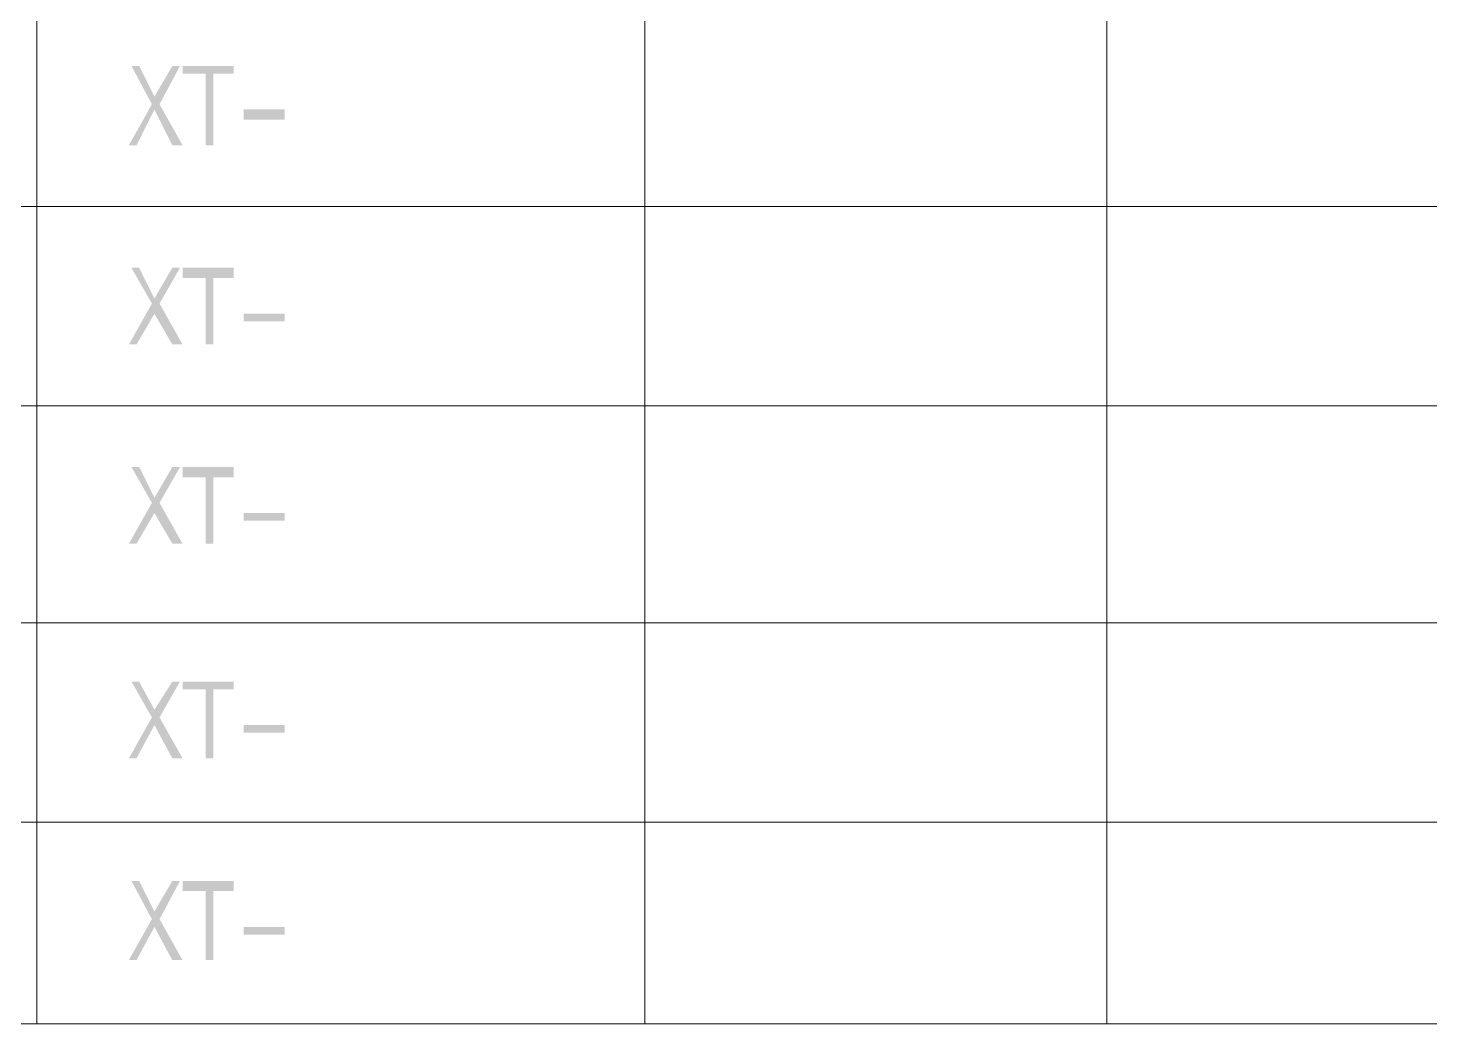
# Model space of a CAD drawing. Extents: x 457 to 4918, y -67 to 391.
# Drawn here: x 2766.1 to 2828.8, y 138.6 to 183.2 of the extents above; entities that cross this region are included whole.
import ezdxf

# ---------------------------------------------------------------- set-up
doc = ezdxf.new("R2010")
doc.units = 0
doc.header["$LTSCALE"] = 40
doc.header["$MEASUREMENT"] = 0
doc.layers.get('0').update_dxf_attribs({"linetype": 'CONTINUOUS'})

msp = doc.modelspace()

# ---------------------------------------------------------------- hatches: boundary and pattern name
h = msp.add_hatch(color=0)
h.dxf.hatch_style = 2
h.paths.add_polyline_path([(2773.001, 177.965), (2772.544, 177.965), (2771.744, 179.565), (2770.944, 177.965), (2770.601, 177.965), (2771.63, 179.794), (2770.715, 181.509), (2771.058, 181.509), (2771.744, 180.137), (2772.544, 181.509), (2772.887, 181.509), (2771.973, 179.794)])
h = msp.add_hatch(color=0)
h.dxf.hatch_style = 2
h.paths.add_polyline_path([(2774.373, 177.965), (2774.03, 177.965), (2774.03, 181.166), (2773.001, 181.166), (2773.001, 181.509), (2775.287, 181.509), (2775.287, 181.166), (2774.373, 181.166)])
h = msp.add_hatch(color=0)
h.dxf.hatch_style = 2
h.paths.add_polyline_path([(2775.744, 179.565), (2775.744, 179.108), (2777.573, 179.108), (2777.573, 179.565)])
h = msp.add_hatch(color=0)
h.dxf.hatch_style = 2
h.paths.add_polyline_path([(2773.001, 169.05), (2772.544, 169.05), (2771.744, 170.421), (2770.944, 169.05), (2770.601, 169.05), (2771.63, 170.879), (2770.715, 172.479), (2771.058, 172.479), (2771.744, 171.107), (2772.544, 172.479), (2772.887, 172.479), (2771.973, 170.879)])
h = msp.add_hatch(color=0)
h.dxf.hatch_style = 2
h.paths.add_polyline_path([(2774.373, 169.05), (2774.03, 169.05), (2774.03, 172.022), (2773.001, 172.022), (2773.001, 172.479), (2775.287, 172.479), (2775.287, 172.022), (2774.373, 172.022)])
h = msp.add_hatch(color=0)
h.dxf.hatch_style = 2
h.paths.add_polyline_path([(2775.744, 170.421), (2775.744, 170.079), (2777.573, 170.079), (2777.573, 170.421)])
h = msp.add_hatch(color=0)
h.dxf.hatch_style = 2
h.paths.add_polyline_path([(2773.001, 160.134), (2772.544, 160.134), (2771.744, 161.506), (2770.944, 160.134), (2770.601, 160.134), (2771.63, 161.963), (2770.715, 163.563), (2771.058, 163.563), (2771.744, 162.192), (2772.544, 163.563), (2772.887, 163.563), (2771.973, 161.963)])
h = msp.add_hatch(color=0)
h.dxf.hatch_style = 2
h.paths.add_polyline_path([(2774.373, 160.134), (2774.03, 160.134), (2774.03, 163.106), (2773.001, 163.106), (2773.001, 163.563), (2775.287, 163.563), (2775.287, 163.106), (2774.373, 163.106)])
h = msp.add_hatch(color=0)
h.dxf.hatch_style = 2
h.paths.add_polyline_path([(2775.744, 161.506), (2775.744, 161.163), (2777.573, 161.163), (2777.573, 161.506)])
h = msp.add_hatch(color=0)
h.dxf.hatch_style = 2
h.paths.add_polyline_path([(2773.001, 150.533), (2772.544, 150.533), (2771.744, 152.019), (2770.944, 150.533), (2770.601, 150.533), (2771.63, 152.362), (2770.715, 153.962), (2771.058, 153.962), (2771.744, 152.705), (2772.544, 153.962), (2772.887, 153.962), (2771.973, 152.362)])
h = msp.add_hatch(color=0)
h.dxf.hatch_style = 2
h.paths.add_polyline_path([(2774.373, 150.533), (2774.03, 150.533), (2774.03, 153.619), (2773.001, 153.619), (2773.001, 153.962), (2775.287, 153.962), (2775.287, 153.619), (2774.373, 153.619)])
h = msp.add_hatch(color=0)
h.dxf.hatch_style = 2
h.paths.add_polyline_path([(2775.744, 152.019), (2775.744, 151.676), (2777.573, 151.676), (2777.573, 152.019)])
h = msp.add_hatch(color=0)
h.dxf.hatch_style = 2
h.paths.add_polyline_path([(2773.001, 141.504), (2772.544, 141.504), (2771.744, 142.989), (2770.944, 141.504), (2770.601, 141.504), (2771.63, 143.332), (2770.715, 145.047), (2771.058, 145.047), (2771.744, 143.675), (2772.544, 145.047), (2772.887, 145.047), (2771.973, 143.332)])
h = msp.add_hatch(color=0)
h.dxf.hatch_style = 2
h.paths.add_polyline_path([(2774.373, 141.504), (2774.03, 141.504), (2774.03, 144.59), (2773.001, 144.59), (2773.001, 145.047), (2775.287, 145.047), (2775.287, 144.59), (2774.373, 144.59)])
h = msp.add_hatch(color=0)
h.dxf.hatch_style = 2
h.paths.add_polyline_path([(2775.744, 142.989), (2775.744, 142.647), (2777.573, 142.647), (2777.573, 142.989)])

# ---------------------------------------------------------------- linework, layer by layer
at = {"color": 0, "lineweight": 9}
msp.add_lwpolyline([(2721.338, 138.646), (2931.421, 138.646), (2931.421, 220.028)], dxfattribs=at)
for points in [[(2766.486, 138.646), (2766.486, 138.646), (2766.486, 220.028), (2766.486, 220.028)], [(2793.69, 138.646), (2793.69, 138.646), (2793.69, 210.998), (2793.69, 210.998)], [(2814.378, 138.646), (2814.378, 138.646), (2814.378, 210.998), (2814.378, 210.998)], [(2721.338, 175.222), (2721.338, 175.222), (2931.421, 175.222), (2931.421, 175.222)], [(2721.338, 166.307), (2721.338, 166.307), (2931.421, 166.307), (2931.421, 166.307)], [(2721.338, 156.591), (2721.338, 156.591), (2931.421, 156.591), (2931.421, 156.591)], [(2721.338, 147.676), (2721.338, 147.676), (2931.421, 147.676), (2931.421, 147.676)]]:
    msp.add_open_spline(points, degree=3, dxfattribs=at)

doc.saveas('drawing.dxf')
